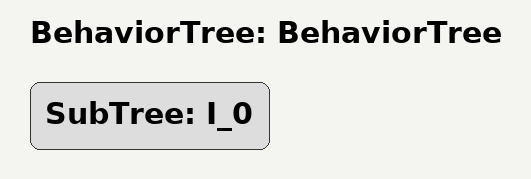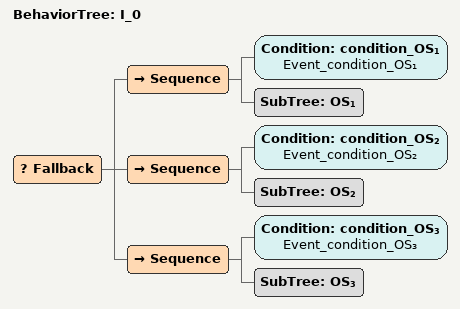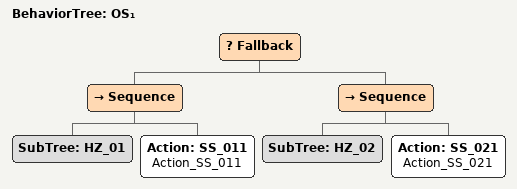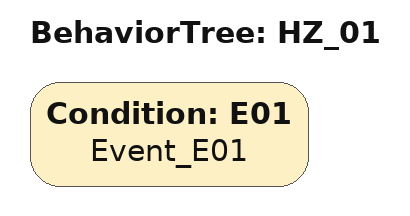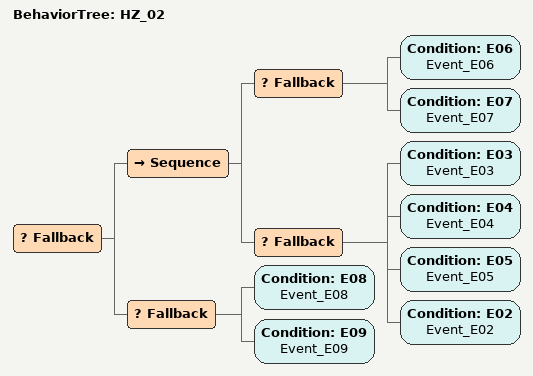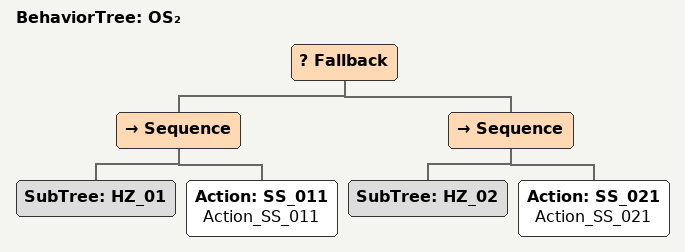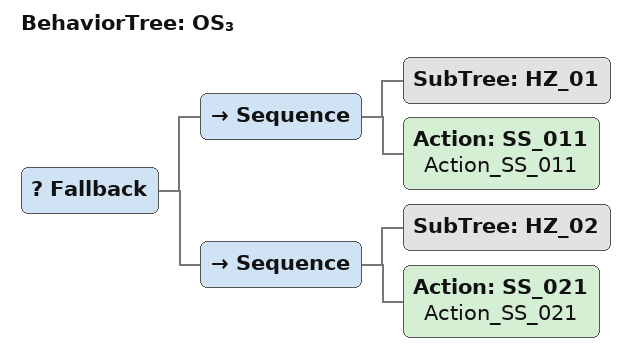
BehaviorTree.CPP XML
<?xml version="1.0" ?>
<root main_tree_to_execute="BehaviorTree">
  <BehaviorTree ID="BehaviorTree">
    <SubTree ID="I_0"/>
  </BehaviorTree>
  <BehaviorTree ID="I_0">
    <Fallback>
      <Sequence>
        <Condition ID="condition_OS₁" name="Event_condition_OS₁"/>
        <SubTree ID="OS₁"/>
      </Sequence>
      <Sequence>
        <Condition ID="condition_OS₂" name="Event_condition_OS₂"/>
        <SubTree ID="OS₂"/>
      </Sequence>
      <Sequence>
        <Condition ID="condition_OS₃" name="Event_condition_OS₃"/>
        <SubTree ID="OS₃"/>
      </Sequence>
    </Fallback>
  </BehaviorTree>
  <BehaviorTree ID="OS₁">
    <Fallback>
      <Sequence>
        <SubTree ID="HZ_01"/>
        <Action ID="SS_011" name="Action_SS_011"/>
      </Sequence>
      <Sequence>
        <SubTree ID="HZ_02"/>
        <Action ID="SS_021" name="Action_SS_021"/>
      </Sequence>
    </Fallback>
  </BehaviorTree>
  <BehaviorTree ID="HZ_01">
    <Condition ID="E01" name="Event_E01"/>
  </BehaviorTree>
  <BehaviorTree ID="HZ_02">
    <Fallback>
      <Sequence>
        <Fallback>
          <Condition ID="E06" name="Event_E06"/>
          <Condition ID="E07" name="Event_E07"/>
        </Fallback>
        <Fallback>
          <Condition ID="E03" name="Event_E03"/>
          <Condition ID="E04" name="Event_E04"/>
          <Condition ID="E05" name="Event_E05"/>
          <Condition ID="E02" name="Event_E02"/>
        </Fallback>
      </Sequence>
      <Fallback>
        <Condition ID="E08" name="Event_E08"/>
        <Condition ID="E09" name="Event_E09"/>
      </Fallback>
    </Fallback>
  </BehaviorTree>
  <BehaviorTree ID="OS₂">
    <Fallback>
      <Sequence>
        <SubTree ID="HZ_01"/>
        <Action ID="SS_011" name="Action_SS_011"/>
      </Sequence>
      <Sequence>
        <SubTree ID="HZ_02"/>
        <Action ID="SS_021" name="Action_SS_021"/>
      </Sequence>
    </Fallback>
  </BehaviorTree>
  <BehaviorTree ID="OS₃">
    <Fallback>
      <Sequence>
        <SubTree ID="HZ_01"/>
        <Action ID="SS_011" name="Action_SS_011"/>
      </Sequence>
      <Sequence>
        <SubTree ID="HZ_02"/>
        <Action ID="SS_021" name="Action_SS_021"/>
      </Sequence>
    </Fallback>
  </BehaviorTree>
</root>
